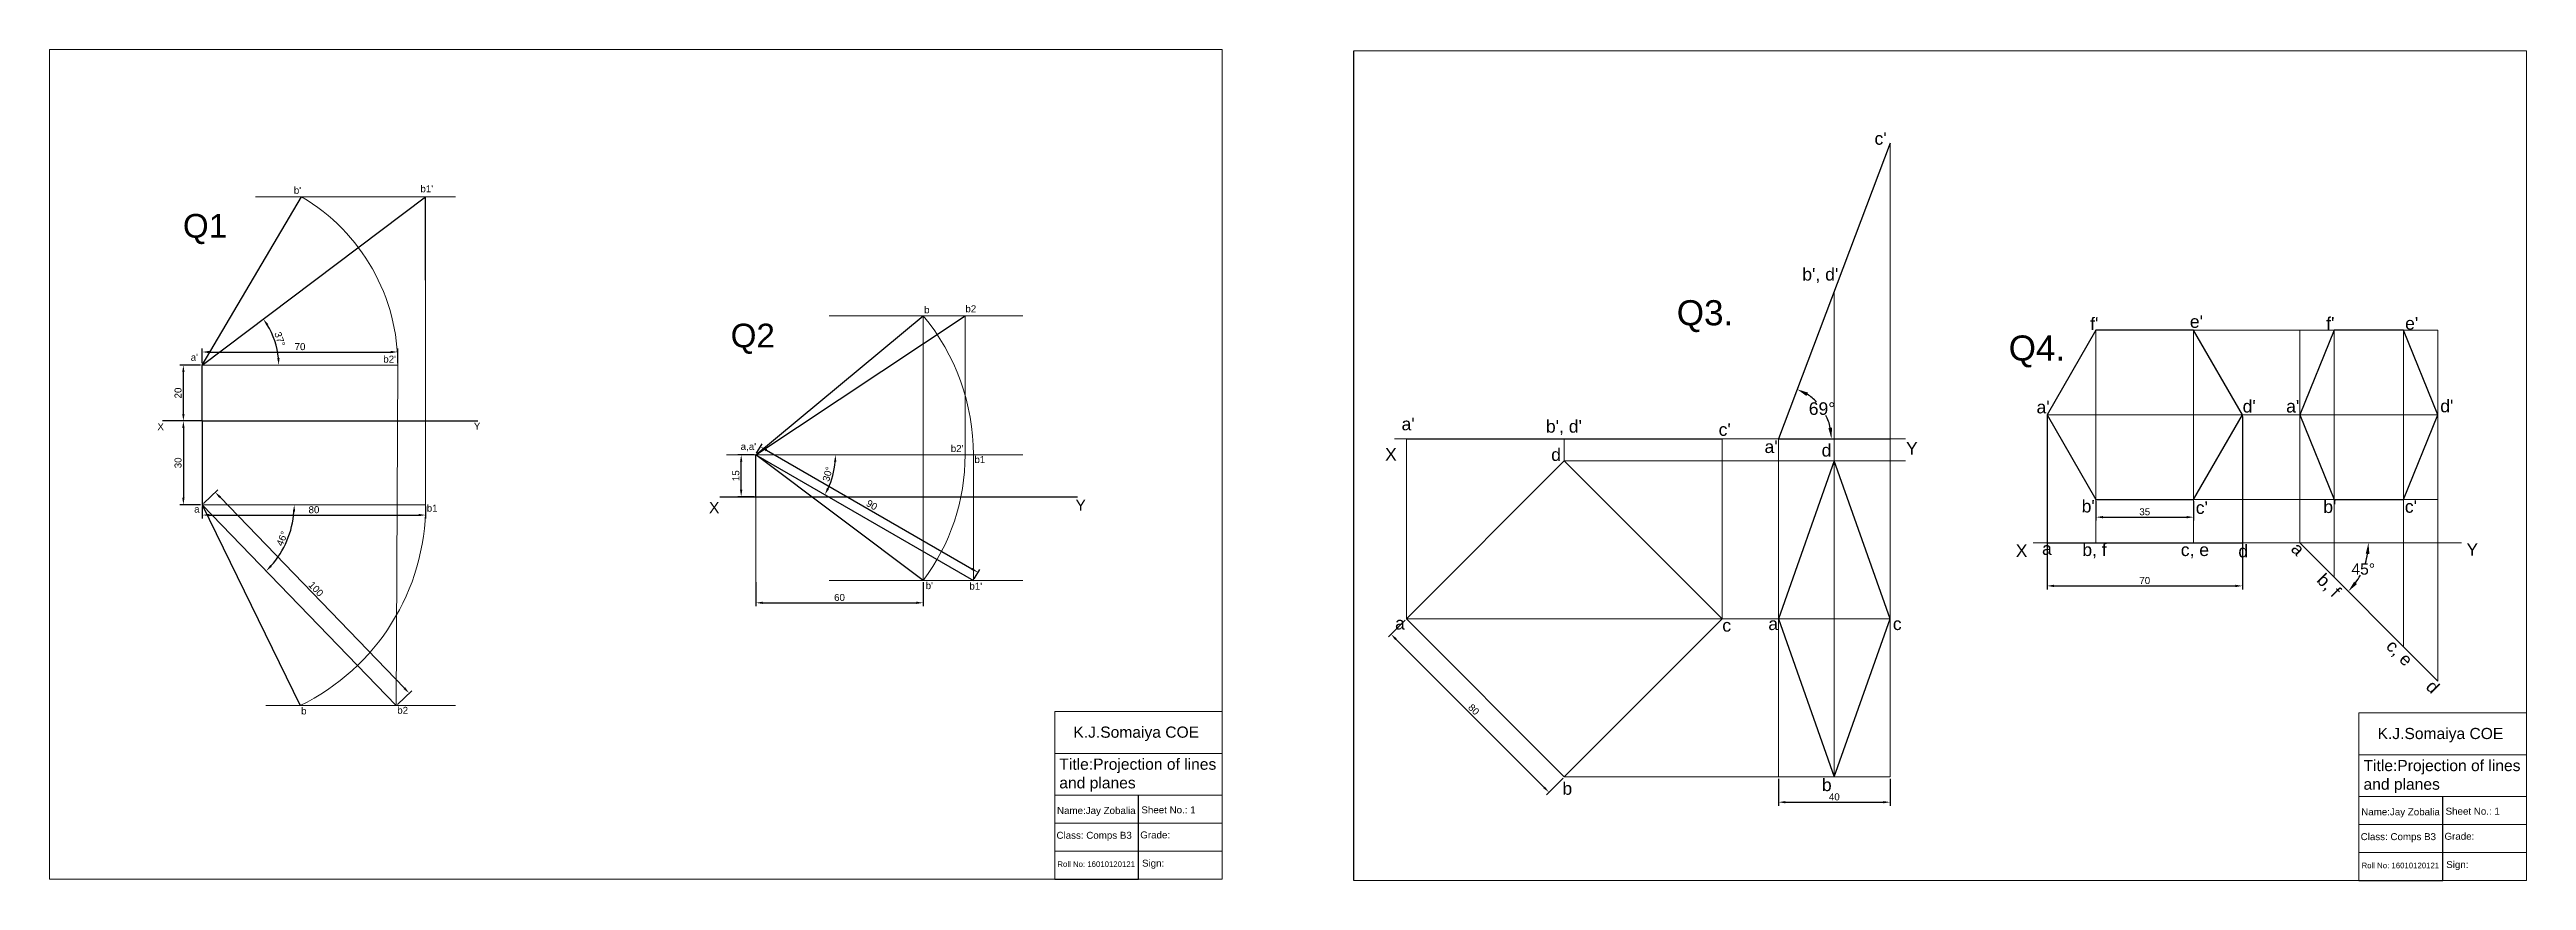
# Model space of a CAD drawing. Header units: millimetres. Extents: x 0 to 887, y 0 to 297.
import ezdxf

# ---------------------------------------------------------------- set-up
doc = ezdxf.new("R2010")
doc.units = ezdxf.units.MM
doc.styles.add('Annotative', font='arial.ttf')
doc.styles.get("Standard").update_dxf_attribs({"font": 'arial.ttf'})
doc.dimstyles.new('ISO-25', dxfattribs={"dimtxt": 2.5, "dimasz": 2.5, "dimexe": 1.25, "dimexo": 0.625, "dimtad": 1, "dimtxsty": 'Standard', "dimcen": 2.5, "dimadec": 0, "dimazin": 0, "dimtfac": 1, "dimtmove": 0, "dimatfit": 3, "dimfxl": 1, "dimarcsym": 0})
doc.dimstyles.get("Standard").update_dxf_attribs({"dimtxt": 0.18, "dimasz": 0.18, "dimexe": 0.18, "dimexo": 0.0625, "dimgap": 0.09, "dimtad": 0, "dimtih": 1, "dimtoh": 1, "dimdec": 4, "dimzin": 0, "dimdsep": 46, "dimtxsty": 'Standard', "dimcen": 0.09, "dimadec": 0, "dimazin": 0, "dimtfac": 1, "dimtdec": 4, "dimtofl": 0, "dimtmove": 0, "dimatfit": 3, "dimfxl": 1, "dimtolj": 1, "dimtzin": 0, "dimarcsym": 0})

# ---------------------------------------------------------------- blocks, each defined once
blk = doc.blocks.new('*D1')
at = {"color": 0, "lineweight": -2, "transparency": 16777216}
for p, q in [((54.08, 184.03), (46.68, 184.03)), ((47.93, 166.53), (47.93, 181.53)), ((54.08, 164.03), (46.68, 164.03))]:
    blk.add_line(p, q, dxfattribs=at)
at = {"color": 0, "transparency": 16777216}
for points in [[(47.52, 181.53), (48.35, 181.53), (47.93, 184.03)], [(47.52, 166.53), (48.35, 166.53), (47.93, 164.03)]]:
    blk.add_solid(points, dxfattribs=at)
at = {"layer": 'Defpoints', "color": 0, "transparency": 16777216}
for p in [(47.93, 184.03), (54.7, 184.03), (54.7, 164.03)]:
    blk.add_point(p, dxfattribs=at)
at = {"color": 0, "lineweight": 9, "transparency": 16777216, "insert": (46.03, 174.03), "char_height": 2.5, "attachment_point": 5, "rotation": 90}
blk.add_mtext('20', dxfattribs=at)
blk = doc.blocks.new('*D2')
at = {"color": 0, "lineweight": -2, "transparency": 16777216}
for p, q in [((54.08, 164.03), (46.68, 164.03)), ((47.93, 161.53), (47.93, 136.53)), ((54.08, 134.03), (46.68, 134.03))]:
    blk.add_line(p, q, dxfattribs=at)
at = {"color": 0, "transparency": 16777216}
for points in [[(47.52, 161.53), (48.35, 161.53), (47.93, 164.03)], [(47.52, 136.53), (48.35, 136.53), (47.93, 134.03)]]:
    blk.add_solid(points, dxfattribs=at)
at = {"layer": 'Defpoints', "color": 0, "transparency": 16777216}
for p in [(54.7, 164.03), (47.93, 134.03), (54.7, 134.03)]:
    blk.add_point(p, dxfattribs=at)
at = {"color": 0, "lineweight": 9, "transparency": 16777216, "insert": (46.03, 149.03), "char_height": 2.5, "attachment_point": 5, "rotation": 90}
blk.add_mtext('30', dxfattribs=at)
blk = doc.blocks.new('*D3')
at = {"color": 0, "lineweight": -2, "transparency": 16777216}
for p, q in [((54.7, 184.66), (54.7, 189.96)), ((57.2, 188.71), (122.2, 188.71)), ((124.7, 184.66), (124.7, 189.96))]:
    blk.add_line(p, q, dxfattribs=at)
at = {"color": 0, "transparency": 16777216}
for points in [[(57.2, 189.12), (57.2, 188.29), (54.7, 188.71)], [(122.2, 189.12), (122.2, 188.29), (124.7, 188.71)]]:
    blk.add_solid(points, dxfattribs=at)
at = {"layer": 'Defpoints', "color": 0, "transparency": 16777216}
for p in [(124.7, 188.71), (54.7, 184.03), (124.7, 184.03)]:
    blk.add_point(p, dxfattribs=at)
at = {"color": 0, "lineweight": 9, "transparency": 16777216, "insert": (89.7, 190.61), "char_height": 2.5, "attachment_point": 5}
blk.add_mtext('70', dxfattribs=at)
blk = doc.blocks.new('*D4')
at = {"color": 0, "lineweight": -2, "transparency": 16777216}
for p, q in [((54.7, 133.41), (54.7, 129.09)), ((134.7, 133.41), (134.7, 129.09)), ((57.2, 130.34), (132.2, 130.34))]:
    blk.add_line(p, q, dxfattribs=at)
at = {"color": 0, "transparency": 16777216}
for points in [[(57.2, 130.76), (57.2, 129.93), (54.7, 130.34)], [(132.2, 130.76), (132.2, 129.93), (134.7, 130.34)]]:
    blk.add_solid(points, dxfattribs=at)
at = {"layer": 'Defpoints', "color": 0, "transparency": 16777216}
for p in [(54.7, 134.03), (134.7, 134.03), (134.7, 130.34)]:
    blk.add_point(p, dxfattribs=at)
at = {"color": 0, "lineweight": 9, "transparency": 16777216, "insert": (94.7, 132.24), "char_height": 2.5, "attachment_point": 5}
blk.add_mtext('80', dxfattribs=at)
blk = doc.blocks.new('*D5')
at = {"color": 0, "lineweight": -2, "transparency": 16777216}
for p, q in [((55.15, 134.47), (60.24, 139.37)), ((61.07, 136.71), (127.07, 68.37)), ((124.62, 62.53), (129.7, 67.44))]:
    blk.add_line(p, q, dxfattribs=at)
at = {"color": 0, "transparency": 16777216}
for points in [[(61.37, 137), (60.77, 136.42), (59.34, 138.51)], [(127.37, 68.66), (126.77, 68.08), (128.8, 66.57)]]:
    blk.add_solid(points, dxfattribs=at)
at = {"layer": 'Defpoints', "color": 0, "transparency": 16777216}
for p in [(54.7, 134.03), (124.17, 62.1), (128.8, 66.57)]:
    blk.add_point(p, dxfattribs=at)
at = {"color": 0, "lineweight": 9, "transparency": 16777216, "insert": (95.44, 103.86), "char_height": 2.5, "attachment_point": 5, "rotation": 314}
blk.add_mtext('100', dxfattribs=at)
blk = doc.blocks.new('*D6')
at = {"color": 0, "lineweight": -2, "transparency": 16777216}
blk.add_arc((54.7, 134.03), 32.94, 318.34895, 355.65105, dxfattribs=at)
at = {"color": 0, "transparency": 16777216}
for points in [[(87.14, 131.55), (87.97, 131.52), (87.65, 134.03)], [(79.62, 111.85), (79.02, 112.42), (77.59, 110.33)]]:
    blk.add_solid(points, dxfattribs=at)
at = {"layer": 'Defpoints', "color": 0, "transparency": 16777216}
for p in [(54.7, 134.03), (54.7, 134.03), (134.7, 134.03), (83.04, 117.23), (124.17, 62.1)]:
    blk.add_point(p, dxfattribs=at)
at = {"color": 0, "lineweight": 9, "transparency": 16777216, "insert": (83.28, 121.9), "char_height": 2.5, "attachment_point": 5, "rotation": 67}
blk.add_mtext('46°', dxfattribs=at)
blk = doc.blocks.new('*D7')
at = {"color": 0, "lineweight": -2, "transparency": 16777216}
blk.add_arc((54.7, 184.03), 27.38, 5.23354, 31.76646, dxfattribs=at)
at = {"color": 0, "transparency": 16777216}
for points in [[(77.64, 198.21), (78.33, 198.68), (76.57, 200.51)], [(82.39, 186.55), (81.55, 186.51), (82.08, 184.03)]]:
    blk.add_solid(points, dxfattribs=at)
at = {"layer": 'Defpoints', "color": 0, "transparency": 16777216}
for p in [(134.7, 244.32), (81.45, 189.88), (54.7, 184.03), (54.7, 184.03), (124.7, 184.03)]:
    blk.add_point(p, dxfattribs=at)
at = {"color": 0, "lineweight": 9, "transparency": 16777216, "insert": (82.47, 193.32), "char_height": 2.5, "attachment_point": 5, "rotation": 288.5}
blk.add_mtext('37°', dxfattribs=at)
blk = doc.blocks.new('*D18')
at = {"color": 0, "lineweight": -2, "transparency": 16777216}
for p, q in [((252.92, 106.29), (252.92, 97.67)), ((255.42, 98.92), (310.42, 98.92)), ((312.92, 106.29), (312.92, 97.67))]:
    blk.add_line(p, q, dxfattribs=at)
at = {"color": 0, "transparency": 16777216}
for points in [[(255.42, 99.34), (255.42, 98.51), (252.92, 98.92)], [(310.42, 99.34), (310.42, 98.51), (312.92, 98.92)]]:
    blk.add_solid(points, dxfattribs=at)
at = {"layer": 'Defpoints', "color": 0, "transparency": 16777216}
for p in [(252.92, 106.91), (312.92, 106.91), (312.92, 98.92)]:
    blk.add_point(p, dxfattribs=at)
at = {"color": 0, "lineweight": 9, "transparency": 16777216, "insert": (282.92, 100.82), "char_height": 2.5, "attachment_point": 5}
blk.add_mtext('60', dxfattribs=at)
blk = doc.blocks.new('*D19')
at = {"color": 0, "lineweight": -2, "transparency": 16777216}
for p, q in [((252.3, 151.91), (246.46, 151.91)), ((247.71, 139.41), (247.71, 149.41)), ((252.3, 136.91), (246.46, 136.91))]:
    blk.add_line(p, q, dxfattribs=at)
at = {"color": 0, "transparency": 16777216}
for points in [[(247.29, 149.41), (248.12, 149.41), (247.71, 151.91)], [(247.29, 139.41), (248.12, 139.41), (247.71, 136.91)]]:
    blk.add_solid(points, dxfattribs=at)
at = {"layer": 'Defpoints', "color": 0, "transparency": 16777216}
for p in [(247.71, 151.91), (252.92, 151.91), (252.92, 136.91)]:
    blk.add_point(p, dxfattribs=at)
at = {"color": 0, "lineweight": 9, "transparency": 16777216, "insert": (245.8, 144.41), "char_height": 2.5, "attachment_point": 5, "rotation": 90}
blk.add_mtext('15', dxfattribs=at)
blk = doc.blocks.new('*D22')
at = {"color": 0, "lineweight": -2, "transparency": 16777216}
for p, q in [((253.24, 152.45), (255.21, 155.88)), ((256.75, 153.55), (330.37, 111.05)), ((331.18, 107.45), (333.16, 110.88))]:
    blk.add_line(p, q, dxfattribs=at)
at = {"color": 0, "transparency": 16777216}
for points in [[(256.96, 153.91), (256.55, 153.18), (254.59, 154.8)], [(330.58, 111.41), (330.16, 110.68), (332.53, 109.8)]]:
    blk.add_solid(points, dxfattribs=at)
at = {"layer": 'Defpoints', "color": 0, "transparency": 16777216}
for p in [(252.92, 151.91), (330.87, 106.91), (332.53, 109.8)]:
    blk.add_point(p, dxfattribs=at)
at = {"color": 0, "lineweight": 9, "transparency": 16777216, "insert": (294.51, 133.94), "char_height": 2.5, "attachment_point": 5, "rotation": 330}
blk.add_mtext('90', dxfattribs=at)
blk = doc.blocks.new('*D23')
at = {"color": 0, "lineweight": -2, "transparency": 16777216}
blk.add_arc((252.92, 151.91), 28.56, 335.01744, 354.98256, dxfattribs=at)
at = {"color": 0, "transparency": 16777216}
for points in [[(280.96, 149.43), (281.79, 149.4), (281.48, 151.91)], [(279.18, 139.66), (278.44, 140.04), (277.66, 137.63)]]:
    blk.add_solid(points, dxfattribs=at)
at = {"layer": 'Defpoints', "color": 0, "transparency": 16777216}
for p in [(252.92, 151.91), (252.92, 151.91), (348.52, 151.91), (279.76, 142.14), (330.87, 106.91)]:
    blk.add_point(p, dxfattribs=at)
at = {"color": 0, "lineweight": 9, "transparency": 16777216, "insert": (278.67, 145.01), "char_height": 2.5, "attachment_point": 5, "rotation": 75}
blk.add_mtext('30°', dxfattribs=at)
blk = doc.blocks.new('*D28')
at = {"lineweight": -2, "transparency": 16777216}
for start, end in [(43.97596, 57.18238), (12.10571, 26.26965)]:
    blk.add_arc((619.2, 157.64), 18.97, start, end, dxfattribs=at)
at = {"transparency": 16777216}
for points in [[(629.17, 172.98), (629.78, 174.17), (625.9, 175.38)], [(638.4, 161.68), (637.08, 161.54), (638.16, 157.64)]]:
    blk.add_solid(points, dxfattribs=at)
at = {"layer": 'Defpoints', "color": 0, "transparency": 16777216}
for p in [(659.2, 263.43), (636.64, 165.08), (481.7, 157.64), (619.2, 157.64), (664.7, 157.64)]:
    blk.add_point(p, dxfattribs=at)
at = {"color": 0, "lineweight": 9, "transparency": 16777216, "insert": (634.8, 168.42), "char_height": 4.5, "attachment_point": 5}
blk.add_mtext('\\A1;69°', dxfattribs=at)
blk = doc.blocks.new('*D31')
at = {"color": 0, "lineweight": -2, "transparency": 16777216}
for p, q in [((485.49, 92.7), (479.56, 86.77)), ((482.21, 85.89), (535.25, 32.85)), ((542.06, 36.13), (536.13, 30.2))]:
    blk.add_line(p, q, dxfattribs=at)
at = {"color": 0, "transparency": 16777216}
for points in [[(482.51, 86.18), (481.92, 85.59), (480.45, 87.65)], [(535.54, 33.15), (534.95, 32.56), (537.01, 31.09)]]:
    blk.add_solid(points, dxfattribs=at)
at = {"layer": 'Defpoints', "color": 0, "transparency": 16777216}
for p in [(485.93, 93.14), (542.5, 36.57), (537.01, 31.09)]:
    blk.add_point(p, dxfattribs=at)
at = {"color": 0, "lineweight": 9, "transparency": 16777216, "insert": (510.07, 60.71), "char_height": 2.5, "attachment_point": 5, "rotation": 315}
blk.add_mtext('80', dxfattribs=at)
blk = doc.blocks.new('*D32')
at = {"color": 0, "lineweight": -2, "transparency": 16777216}
for p, q in [((619.2, 35.95), (619.2, 26.28)), ((659.2, 35.95), (659.2, 26.28)), ((621.7, 27.53), (656.7, 27.53))]:
    blk.add_line(p, q, dxfattribs=at)
at = {"color": 0, "transparency": 16777216}
for points in [[(621.7, 27.95), (621.7, 27.12), (619.2, 27.53)], [(656.7, 27.95), (656.7, 27.12), (659.2, 27.53)]]:
    blk.add_solid(points, dxfattribs=at)
at = {"layer": 'Defpoints', "color": 0, "transparency": 16777216}
for p in [(619.2, 36.57), (659.2, 36.57), (659.2, 27.53)]:
    blk.add_point(p, dxfattribs=at)
at = {"color": 0, "lineweight": 9, "transparency": 16777216, "insert": (639.2, 29.43), "char_height": 2.5, "attachment_point": 5}
blk.add_mtext('40', dxfattribs=at)
blk = doc.blocks.new('*D37')
at = {"lineweight": -2, "transparency": 16777216}
for start, end in [(342.75758, 350.68173), (324.31827, 332.03374)]:
    blk.add_arc((805.88, 120.41), 24.62, start, end, dxfattribs=at)
at = {"transparency": 16777216}
for points in [[(829.52, 116.48), (830.84, 116.37), (830.5, 120.41)], [(826.39, 105.62), (825.37, 106.48), (823.29, 103)]]:
    blk.add_solid(points, dxfattribs=at)
at = {"layer": 'Defpoints', "color": 0, "transparency": 16777216}
for p in [(710.38, 120.41), (805.88, 120.41), (863.88, 120.41), (827.21, 108.1), (855.38, 70.92)]:
    blk.add_point(p, dxfattribs=at)
at = {"color": 0, "lineweight": 9, "transparency": 16777216, "insert": (828.63, 110.99), "char_height": 4, "attachment_point": 5}
blk.add_mtext('\\A1;45°', dxfattribs=at)
blk = doc.blocks.new('*D40')
at = {"color": 0, "lineweight": -2, "transparency": 16777216}
for p, q in [((732.88, 135.29), (732.88, 128.33)), ((767.88, 135.29), (767.88, 128.33)), ((735.38, 129.58), (765.38, 129.58))]:
    blk.add_line(p, q, dxfattribs=at)
at = {"color": 0, "transparency": 16777216}
for points in [[(735.38, 130), (735.38, 129.17), (732.88, 129.58)], [(765.38, 130), (765.38, 129.17), (767.88, 129.58)]]:
    blk.add_solid(points, dxfattribs=at)
at = {"layer": 'Defpoints', "color": 0, "transparency": 16777216}
for p in [(732.88, 135.92), (767.88, 135.92), (767.88, 129.58)]:
    blk.add_point(p, dxfattribs=at)
at = {"color": 0, "lineweight": 9, "transparency": 16777216, "insert": (750.38, 131.49), "char_height": 2.5, "attachment_point": 5}
blk.add_mtext('35', dxfattribs=at)
blk = doc.blocks.new('*D42')
at = {"color": 0, "lineweight": -2, "transparency": 16777216}
for p, q in [((715.38, 165.6), (715.38, 103.72)), ((785.38, 165.6), (785.38, 103.72)), ((717.88, 104.97), (782.88, 104.97))]:
    blk.add_line(p, q, dxfattribs=at)
at = {"color": 0, "transparency": 16777216}
for points in [[(717.88, 105.39), (717.88, 104.55), (715.38, 104.97)], [(782.88, 105.39), (782.88, 104.55), (785.38, 104.97)]]:
    blk.add_solid(points, dxfattribs=at)
at = {"layer": 'Defpoints', "color": 0, "transparency": 16777216}
for p in [(715.38, 166.23), (785.38, 166.23), (785.38, 104.97)]:
    blk.add_point(p, dxfattribs=at)
at = {"color": 0, "lineweight": 9, "transparency": 16777216, "insert": (750.38, 106.87), "char_height": 2.5, "attachment_point": 5}
blk.add_mtext('70', dxfattribs=at)

msp = doc.modelspace()

# ---------------------------------------------------------------- linework, layer by layer
at = {"lineweight": 9}
for p, q in [((0, 297), (420, 297)), ((0, 0), (0, 297)), ((420, 297), (420, 0)), ((467.08807, 296.51492), (887.08807, 296.51492)), ((887.08807, 296.51492), (887.08807, -0.48508)), ((659.19535, 36.57375), (659.19535, 263.42597)), ((95.8572, 244.31535), (73.77784, 244.31535)), ((134.70448, 244.31535), (95.8572, 244.31535)), ((134.70448, 244.31535), (145.34812, 244.31535)), ((134.70448, 134.03102), (134.70448, 214.47147)), ((639.19535, 210.53076), (639.19535, 36.57375)), ((312.92473, 201.66103), (279.23949, 201.66103)), ((312.92473, 106.91166), (312.92473, 201.66103)), ((312.92473, 201.66103), (348.52128, 201.66103)), ((327.92473, 151.91166), (327.92473, 201.66103)), ((732.88261, 196.53686), (732.88261, 120.41256)), ((732.88261, 196.53686), (855.38008, 196.53686)), ((767.88261, 196.53686), (767.88261, 120.41256)), ((805.88261, 120.41256), (805.88261, 196.53686)), ((818.25697, 108.03819), (818.25697, 196.53686)), ((843.00571, 83.28945), (843.00571, 196.53686)), ((855.38008, 70.91509), (855.38008, 196.53686)), ((54.70448, 184.03102), (124.70448, 184.03102)), ((124.17032, 62.09704), (124.70448, 184.03102)), ((715.38261, 166.22597), (715.38261, 120.41256)), ((715.38261, 166.22597), (855.38008, 166.22597)), ((785.38261, 166.22597), (785.38261, 120.41256)), ((252.92473, 151.91166), (242.48624, 151.91166)), ((252.92473, 151.91166), (348.52128, 151.91166)), ((330.86702, 106.91166), (330.86702, 151.91166)), ((481.69535, 157.63556), (664.69535, 157.63556)), ((485.93344, 93.14229), (485.93344, 157.63556)), ((542.50198, 149.71083), (542.50198, 157.63556)), ((599.07052, 93.14229), (599.07052, 157.63556)), ((619.19535, 36.57375), (619.19535, 157.63556)), ((542.50198, 149.71083), (664.69535, 149.71083)), ((54.70448, 134.03102), (134.70448, 134.03102)), ((252.92473, 136.91166), (252.92473, 101.97942)), ((279.23949, 136.91166), (279.23949, 136.71883)), ((732.88261, 135.91509), (855.38008, 135.91509)), ((710.38261, 120.41256), (863.88008, 120.41256)), ((715.38261, 120.41256), (715.38261, 120.41256)), ((805.88261, 120.41256), (805.88261, 120.41256)), ((312.92473, 106.91166), (279.23949, 106.91166)), ((330.86702, 106.91166), (312.92473, 106.91166)), ((330.86702, 106.91166), (348.52128, 106.91166)), ((485.93344, 93.14229), (659.19535, 93.14229)), ((85.89209, 62.09704), (77.44951, 62.09704)), ((124.17032, 62.09704), (85.89209, 62.09704)), ((124.17032, 62.09704), (135.87492, 62.09704)), ((135.87492, 62.09704), (145.34812, 62.09704)), ((360, 45), (360, 60)), ((360, 60), (420, 60)), ((827.08807, 44.51492), (827.08807, 59.51492)), ((827.08807, 59.51492), (887.08807, 59.51492)), ((360, 30), (360, 45)), ((360, 45), (420, 45)), ((827.08807, 29.51492), (827.08807, 44.51492)), ((827.08807, 44.51492), (887.08807, 44.51492)), ((542.50198, 36.57375), (659.19535, 36.57375)), ((360, 20), (360, 30)), ((360, 30), (420, 30)), ((827.08807, 19.51492), (827.08807, 29.51492)), ((827.08807, 29.51492), (887.08807, 29.51492)), ((360, 10), (360, 20)), ((360, 20), (420, 20)), ((827.08807, 9.51492), (827.08807, 19.51492)), ((827.08807, 19.51492), (887.08807, 19.51492)), ((360, 0), (360, 10)), ((360, 10), (420, 10)), ((827.08807, -0.48508), (827.08807, 9.51492)), ((827.08807, 9.51492), (887.08807, 9.51492)), ((420, 0), (0, 0)), ((420, 0), (360, 0)), ((887.08807, -0.48508), (467.08807, -0.48508)), ((887.08807, -0.48508), (827.08807, -0.48508))]:
    msp.add_line(p, q, dxfattribs=at)
for p, q in [((467.08807, -0.48508), (467.08807, 296.51492)), ((659.19535, 263.42597), (619.19535, 157.63556)), ((54.70448, 184.03102), (134.70448, 244.31535)), ((54.70448, 184.03102), (90.28257, 244.31535)), ((134.70448, 242.03882), (134.70448, 244.31535)), ((134.70448, 214.47147), (134.70448, 242.03882)), ((252.92473, 151.91166), (312.92473, 201.66103)), ((252.92473, 151.91166), (327.92473, 201.66103)), ((818.25697, 196.53686), (805.88261, 166.22597)), ((843.00571, 196.53686), (818.25697, 196.53686)), ((855.38008, 166.22597), (843.00571, 196.53686)), ((54.70448, 164.03102), (54.70448, 184.03102)), ((54.70448, 164.03102), (40.51183, 164.03102)), ((54.70448, 164.03102), (134.70448, 164.03102)), ((54.70448, 164.03102), (54.70448, 134.03102)), ((134.70448, 164.03102), (153.36792, 164.03102)), ((805.88261, 166.22597), (818.25697, 135.91509)), ((843.00571, 135.91509), (855.38008, 166.22597)), ((252.92473, 136.91166), (252.92473, 151.91166)), ((252.92473, 151.91166), (330.86702, 106.91166)), ((312.92473, 106.91166), (252.92473, 151.91166)), ((485.93344, 157.63556), (599.07052, 157.63556)), ((619.19535, 157.63556), (659.19535, 157.63556)), ((639.19535, 149.71083), (619.19535, 93.14229)), ((659.19535, 93.14229), (639.19535, 149.71083)), ((54.70448, 134.03102), (124.17032, 62.09704)), ((54.70448, 134.03102), (89.71166, 62.09704)), ((240.07735, 136.91166), (368.11282, 136.91166)), ((818.25697, 135.91509), (843.00571, 135.91509)), ((715.38261, 120.41256), (785.38261, 120.41256)), ((805.88261, 120.41256), (855.38008, 70.91509)), ((619.19535, 93.14229), (639.19535, 36.57375)), ((639.19535, 36.57375), (659.19535, 93.14229)), ((390, 0), (390, 30)), ((857.08807, -0.48508), (857.08807, 29.51492)), ((360, 0), (390, 0)), ((827.08807, -0.48508), (857.08807, -0.48508))]:
    msp.add_line(p, q)
for points in [[(732.88261, 135.91509), (767.88261, 135.91509), (785.38261, 166.22597), (767.88261, 196.53686), (732.88261, 196.53686), (715.38261, 166.22597)], [(542.50198, 36.57375), (599.07052, 93.14229), (542.50198, 149.71083), (485.93344, 93.14229)]]:
    msp.add_lwpolyline(points, close=True)
for centre, radius, start, end in [((54.70448, 184.03102), 70, 359.49800561, 59.45210877), ((252.92473, 151.91166), 77.94229, 0, 39.66403536), ((252.92473, 151.91166), 75, 323.13010235, 0), ((54.70448, 134.03102), 80, 295.950197, 0)]:
    msp.add_arc(centre, radius, start, end, dxfattribs=at)

# ---------------------------------------------------------------- texts
for s, height, p in [('b', 2.5, (313.23749, 202.57376)), ('b2', 2.5, (328.00053, 202.93355)), ("a,a'", 2.5, (247.52396, 153.64291)), ("b2'", 2.5, (322.77946, 152.92334)), ('b1', 2.5, (331.2412, 148.9657)), ('X', 4, (236.18163, 130.97642)), ('Y', 4, (367.42865, 131.87588)), ("b'", 2.5, (313.7776, 103.8126)), ("b1'", 2.5, (329.44082, 103.6327))]:
    msp.add_text(s, height=height, dxfattribs=at).set_placement(p)
at = {"lineweight": 9, "attachment_point": 1}
for s, width, gutter_width, heights, insert, char_height in [("c'", 2.3123295, 1, [0], (653.60999, 267.41489), 4.5), ("b1'", 6.0463294, 12.5, [0], (132.83129, 248.41317), 2.5), ("b'", 5.0661179, 12.5, [0], (87.48383, 247.84679), 2.5), ("b', d'", 14.1723785, 1, [0], (627.74044, 218.78564), 4.5), ('Q3.', 18.4996725, 1, [0], (582.75639, 207.26435), 9), ("f'", 8, 1, [0], (730.83965, 201.0706), 4.5), ("e'", 8, 1, [0], (766.53145, 201.85766), 4.5), ("f'", 8, 1, [0], (815.38161, 201.20892), 4.5), ("e'", 8, 1, [0], (843.62769, 201.23223), 4.5), ("a'", 4.1506541, 12.5, [0], (50.55383, 188.07242), 2.5), ("b2'", 7.8866391, 12.5, [0], (119.52374, 187.41102), 2.5), ('Q4.', 5, 1, [0.55959], (701.64593, 194.63546), 9), ("a'", 8, 1, [0], (711.61632, 171.23689), 4.5), ("d'", 8, 1, [0], (785.44368, 171.53494), 4.5), ("a'", 8, 1, [0], (801.0182, 171.54281), 4.5), ("d'", 8, 1, [0], (856.2151, 171.62922), 4.5), ('X', 8.9536542, 12.5, [0], (38.62684, 163.20464), 2.5), ('Y', 4.738549, 12.5, [0], (151.9571, 163.43235), 2.5), ("a'", 2.3123295, 1, [0], (484.21041, 165.19341), 4.5), ("b', d'", 14.1723785, 1, [0], (535.91359, 164.33373), 4.5), ("c'", 2.3123295, 1, [0], (597.78541, 163.19653), 4.5), ('X', 2.3123295, 1, [0], (478.30849, 154.30225), 4.5), ('d', 2.3123295, 1, [0], (537.81047, 154.2193), 4.5), ("a'", 2.3123295, 1, [0], (614.20986, 157.05174), 4.5), ('d', 2.3123295, 1, [0], (634.65426, 155.77432), 4.5), ('Y', 2.3123295, 1, [0], (664.87313, 156.50387), 4.5), ('a', 5.9916616, 12.5, [0], (51.78642, 133.73854), 2.5), ('b1', 4.7567462, 12.5, [0], (135.0942, 134.05169), 2.5), ("b'", 8, 1, [0], (727.78315, 135.76408), 4.5), ("c'", 8, 1, [0], (768.64859, 135.23951), 4.5), ("b'", 8, 1, [0], (814.32004, 135.56463), 4.5), ("c'", 8, 1, [0], (843.52619, 135.65434), 4.5), ('X', 2.3123295, 1, [0], (704.17954, 119.80973), 4.5), ('a', 8, 1, [0], (713.59217, 120.58839), 4.5), ('b, f', 11.111945, 1, [0], (728.02794, 120.16893), 4.5), ('c, e', 10.8290422, 1, [0], (763.28404, 120.15906), 4.5), ('d', 8, 1, [0], (783.90848, 119.67827), 4.5), ('Y', 2.3123295, 1, [0], (865.58387, 120.26376), 4.5), ('a', 2.3123295, 1, [0], (481.88932, 93.86068), 4.5), ('c', 2.3123295, 1, [0], (599.08985, 93.09791), 4.5), ('a', 2.3123295, 1, [0], (615.5648, 93.66408), 4.5), ('c', 2.3123295, 1, [0], (660.17134, 93.66408), 4.5), ('b', 7.4853756, 12.5, [0], (90.11494, 61.452), 2.5), ('b2', 2.5075946, 12.5, [0], (124.53062, 61.67043), 2.5), ('b', 2.3123295, 1, [0], (634.74698, 35.99612), 4.5), ('b', 2.3123295, 1, [3.67821], (541.83029, 34.69429), 4.5)]:
    msp.add_mtext_dynamic_manual_height_columns(s, width=width, gutter_width=gutter_width, heights=heights, dxfattribs=dict(at, insert=insert, char_height=char_height))
at = {"attachment_point": 1}
for s, width, insert, char_height in [('{\\H3.4x;Q1}', 18.9022822, (47.76564, 238.13831), 2.5), ('{\\H3.4x;Q2}', 18.9022822, (243.94423, 198.85689), 2.5), ('K.J.Somaiya COE', 60, (366.67365, 54.61407), 4), ('K.J.Somaiya COE', 60, (833.76171, 54.12899), 4), ('\\PTitle:Projection of lines \\Pand planes', 60, (361.64565, 49.81093), 4), ('\\PTitle:Projection of lines \\Pand planes', 60, (828.73372, 49.32585), 4), ('Sheet No.: 1', 30, (391.04258, 26.04135), 2.5), ('Sheet No.: 1', 30, (858.13065, 25.55627), 2.5), ('Class: Comps B3', 30, (360.62555, 16.93219), 2.5), ('Grade:', 30.0264717, (390.64052, 17.05974), 2.5), ('Class: Comps B3', 30, (827.71362, 16.44711), 2.5), ('Grade:', 30.0264717, (857.72859, 16.57466), 2.5), ('{\\H0.8x;Roll No: 16010120121}', 30, (360.93833, 6.35387), 2.5), ('Sign:', 30.0264717, (391.26607, 6.95476), 2.5), ('{\\H0.8x;Roll No: 16010120121}', 30, (828.0264, 5.86879), 2.5), ('Sign:', 30.0264717, (858.35414, 6.46968), 2.5)]:
    msp.add_mtext_dynamic_manual_height_columns(s, width=width, gutter_width=12.5, heights=[0], dxfattribs=dict(at, insert=insert, char_height=char_height))
at = {"lineweight": 9, "char_height": 4.5, "attachment_point": 1, "rotation": 315}
for s, width, insert in [('a', 8, (805.59413, 121.05112)), ('b, f', 9.463105, (814.82088, 109.87747)), ('c, e', 10.8290422, (839.6551, 86.19362)), ('d', 8, (853.90006, 71.69613))]:
    msp.add_mtext_dynamic_manual_height_columns(s, width=width, gutter_width=1, heights=[0], dxfattribs=dict(at, insert=insert))
at = {"char_height": 2.5, "width": 30, "attachment_point": 1, "style": 'Annotative'}
for insert in [(360.82257, 29.97664), (827.91064, 29.49155)]:
    msp.add_mtext('\\PName:Jay Zobalia', dxfattribs=dict(at, insert=insert))

# ---------------------------------------------------------------- dimensions: what is measured, and where the dimension line sits
at = {"lineweight": 9}
for base, line1, line2, override, picture, middle in [((636.64219, 165.07584), ((481.69535, 157.63556), (664.69535, 157.63556)), ((659.19535, 263.42597), (619.19535, 157.63556)), {"dimtxt": 4.5, "dimasz": 4, "dimclrd": 256, "dimclre": 256}, '*D28', (634.79955, 168.41789)), ((827.20601, 108.10149), ((805.88261, 120.41256), (855.38008, 70.91509)), ((710.38261, 120.41256), (863.88008, 120.41256)), {"dimtxt": 4, "dimasz": 4, "dimclrd": 256, "dimclre": 256}, '*D37', (828.6305, 110.99007))]:
    dim = msp.add_angular_dim_2l(base=base, line1=line1, line2=line2, dimstyle='Standard', override=override, dxfattribs=at)
    dim.commit()
    dim.dimension.update_dxf_attribs({"geometry": picture, "text_midpoint": middle})
for base, line1, line2, picture, middle in [((81.45163, 189.87915), ((54.70448, 184.03102), (134.70448, 244.31535)), ((54.70448, 184.03102), (124.70448, 184.03102)), '*D7', (82.47264, 193.32212)), ((279.75997, 142.14443), ((252.92473, 151.91166), (330.86702, 106.91166)), ((252.92473, 151.91166), (348.52128, 151.91166)), '*D23', (278.67166, 145.01279)), ((83.04164, 117.22794), ((54.70448, 134.03102), (124.17032, 62.09704)), ((54.70448, 134.03102), (134.70448, 134.03102)), '*D6', (83.27975, 121.90154))]:
    dim = msp.add_angular_dim_2l(base=base, line1=line1, line2=line2, dimstyle='ISO-25', dxfattribs=at)
    dim.commit()
    dim.dimension.update_dxf_attribs({"geometry": picture, "text_midpoint": middle})
for base, p1, p2, picture, middle in [((124.70448, 188.70539), (54.70448, 184.03102), (124.70448, 184.03102), '*D3', (89.70448, 190.60683)), ((785.38134, 104.97053), (715.38261, 166.22597), (785.38134, 166.22597), '*D42', (750.38197, 106.87196)), ((134.70448, 130.34321), (54.70448, 134.03102), (134.70448, 134.03102), '*D4', (94.70448, 132.24464)), ((767.88261, 129.5834), (732.88261, 135.91509), (767.88261, 135.91509), '*D40', (750.38261, 131.48569)), ((312.92473, 98.92219), (252.92473, 106.91166), (312.92473, 106.91166), '*D18', (282.92473, 100.82362)), ((659.19535, 27.53216), (619.19535, 36.57375), (659.19535, 36.57375), '*D32', (639.19535, 29.43359))]:
    dim = msp.add_linear_dim(base=base, p1=p1, p2=p2, dimstyle='ISO-25', dxfattribs=at)
    dim.commit()
    dim.dimension.update_dxf_attribs({"geometry": picture, "text_midpoint": middle})
for base, p1, p2, picture, middle in [((47.93235, 184.03102), (54.70448, 164.03102), (54.70448, 184.03102), '*D1', (46.03092, 174.03102)), ((47.93235, 134.03102), (54.70448, 164.03102), (54.70448, 134.03102), '*D2', (46.03007, 149.03102)), ((247.70548, 151.91166), (252.92473, 136.91166), (252.92473, 151.91166), '*D19', (245.80405, 144.41166))]:
    dim = msp.add_linear_dim(base=base, p1=p1, p2=p2, angle=90, dimstyle='ISO-25', dxfattribs=at)
    dim.commit()
    dim.dimension.update_dxf_attribs({"geometry": picture, "text_midpoint": middle})
for p1, p2, distance, picture, middle in [((252.92473, 151.91166), (330.86702, 106.91166), 3.32944, '*D22', (294.51131, 133.94173)), ((54.70448, 134.03102), (124.17032, 62.09704), 6.44056, '*D5', (95.43813, 103.85887)), ((485.93344, 93.14229), (542.50198, 36.57375), -7.76057, '*D31', (510.07467, 60.71498))]:
    dim = msp.add_aligned_dim(p1=p1, p2=p2, distance=distance, dimstyle='ISO-25', dxfattribs=at)
    dim.commit()
    dim.dimension.update_dxf_attribs({"geometry": picture, "text_midpoint": middle})

doc.saveas('drawing.dxf')
